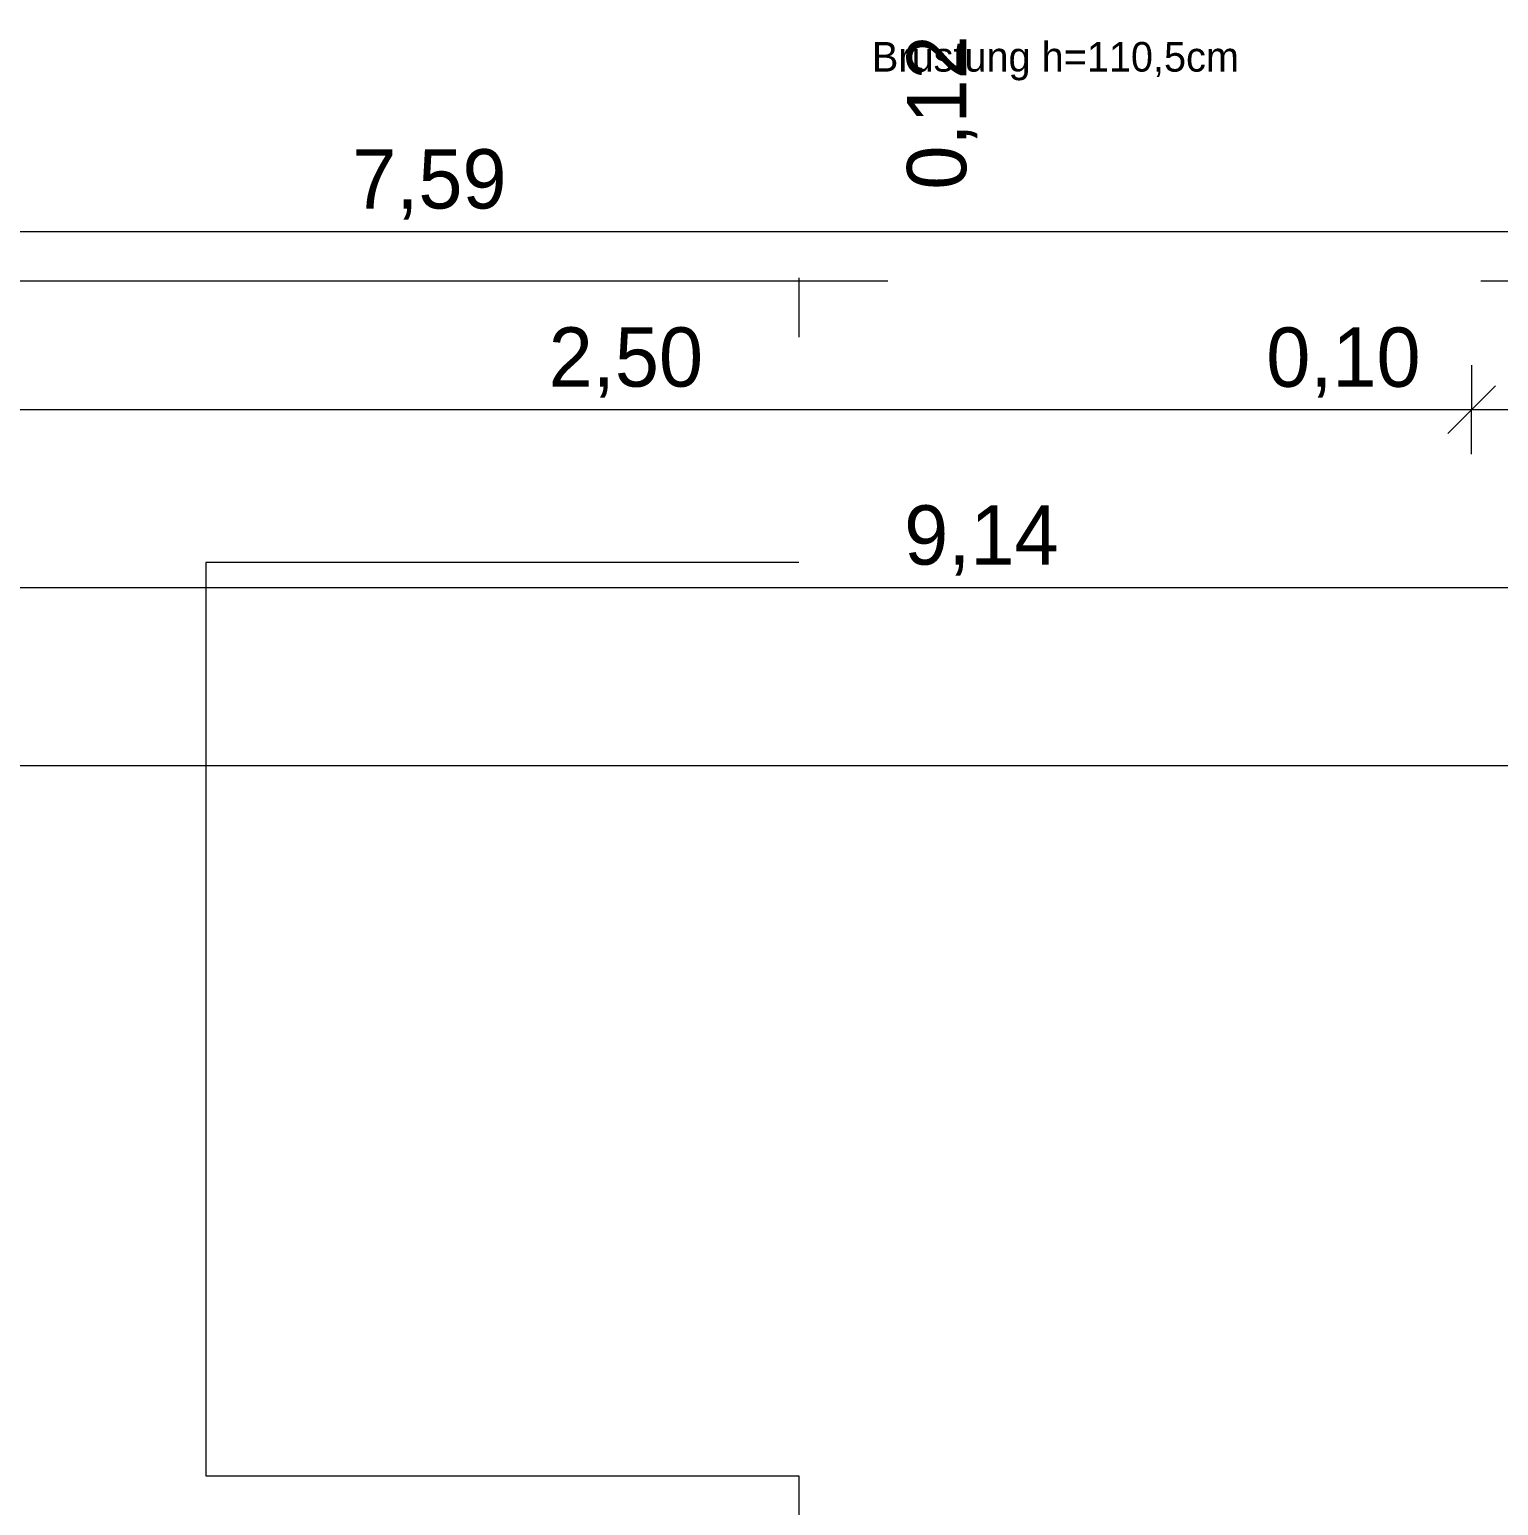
# Model space of a CAD drawing. Header units: metres. Extents: x -3 to 171, y -23 to 41.
# Drawn here: x 3.153 to 5.63, y -20.065 to -17.576 of the extents above; entities that cross this region are included whole.
import ezdxf

# ---------------------------------------------------------------- set-up
doc = ezdxf.new("R2010")
doc.units = ezdxf.units.M
doc.header["$MEASUREMENT"] = 0
doc.linetypes.add('Achse', pattern=[0.004, 0.002, -0.001, 0, -0.001])
doc.linetypes.add('Schnittlinie', pattern=[0.006, 0.003, -0.0015, 0, -0.0015])
for name, color, linetype in [('4._1.DG PP STG1_1_000 Achsraster', 7, 'Continuous'), ('4._1.DG PP STG1_1_851 Marker Schnitt', 7, 'Continuous'), ('4._1.DG PP STG1_1_915 Allgemein Beschriftung.x', 7, 'Continuous'), ('4._1.DG PP STG1_1_950 Polierplan Bemaßung', 7, 'Continuous')]:
    doc.layers.add(name, color=color, linetype=linetype)
doc.styles.add('ERSTELLTER_STIL_2', font='')
doc.styles.get('ERSTELLTER_STIL_2').set_extended_font_data('Eurostile')

msp = doc.modelspace()

# ---------------------------------------------------------------- linework, layer by layer
at = {"layer": '4._1.DG PP STG1_1_000 Achsraster', "color": 5, "linetype": 'Achse', "lineweight": 0, "ltscale": 1000}
msp.add_line((-1.5, -18), (21, -18), dxfattribs=at)
at = {"layer": '4._1.DG PP STG1_1_851 Marker Schnitt', "color": 7, "linetype": 'Schnittlinie', "lineweight": 13, "ltscale": 1000}
for p, q in [((4.45, 4.805), (4.45, -18.475)), ((4.45, -18.475), (3.45, -18.475)), ((3.45, -18.475), (3.45, -20.015)), ((3.45, -20.015), (4.45, -20.015)), ((4.45, -20.015), (4.45, -22.5231))]:
    msp.add_line(p, q, dxfattribs=at)
at = {"layer": '4._1.DG PP STG1_1_950 Polierplan Bemaßung', "color": 6, "linetype": 'Continuous', "lineweight": 13, "ltscale": 1000, "true_color": 0xfb02fe}
for p, q in [((0.0553, -17.9168), (7.645, -17.9168)), ((5.5845, -18.2923), (5.5846, -18.1423)), ((5.6246, -18.1773), (5.5445, -18.2573)), ((3.0845, -18.217), (5.5845, -18.2173)), ((5.5845, -18.2173), (5.6845, -18.2173))]:
    msp.add_line(p, q, dxfattribs=at)
at = {"layer": '4._1.DG PP STG1_1_950 Polierplan Bemaßung', "color": 76, "linetype": 'Continuous', "lineweight": 13, "ltscale": 1000, "true_color": 0x3f7f02}
msp.add_line((0.3634, -18.5166), (9.5045, -18.5178), dxfattribs=at)
at = {"layer": '4._1.DG PP STG1_1_950 Polierplan Bemaßung', "color": 1, "linetype": 'Continuous', "lineweight": 13, "ltscale": 1000, "true_color": 0xfb0106}
msp.add_line((0.0545, -18.8166), (18.9345, -18.819), dxfattribs=at)

# ---------------------------------------------------------------- texts
at = {"layer": '4._1.DG PP STG1_1_915 Allgemein Beschriftung.x', "color": 1, "linetype": 'Continuous', "lineweight": 0, "insert": (4.5732, -17.5974), "char_height": 0.05, "attachment_point": 1, "style": 'ERSTELLTER_STIL_2'}
msp.add_mtext('\\A1;{\\pql;\\fEurostile|b0|i0|c0|p0;\\W1.000000;Brüstung h=110,5cm}', dxfattribs=at)
at = {"layer": '4._1.DG PP STG1_1_950 Polierplan Bemaßung', "color": 6, "linetype": 'Continuous', "lineweight": 13, "true_color": 0xfb02fe, "char_height": 0.1, "width": 0.306373, "attachment_point": 7, "style": 'ERSTELLTER_STIL_2'}
for s, insert, rotation in [('\\A1;{\\pql;\\fEurostile|b0|i0|c0|p0;\\W1.000000;0,12}', (4.7509, -17.8464), 90), ('\\A1;{\\pql;\\fEurostile|b0|i0|c0|p0;\\W1.000000;2,50}', (4.0282, -18.1971), 359.9926), ('\\A1;{\\pql;\\fEurostile|b0|i0|c0|p0;\\W1.000000;0,10}', (5.2382, -18.1973), 359.9926)]:
    msp.add_mtext(s, dxfattribs=dict(at, insert=insert, rotation=rotation))
at = {"layer": '4._1.DG PP STG1_1_950 Polierplan Bemaßung', "color": 6, "linetype": 'Continuous', "lineweight": 13, "true_color": 0xfb02fe, "insert": (3.6969, -17.8968), "char_height": 0.1, "width": 0.306373, "attachment_point": 7, "style": 'ERSTELLTER_STIL_2'}
msp.add_mtext('\\A1;{\\pql;\\fEurostile|b0|i0|c0|p0;\\W1.000000;7,59}', dxfattribs=at)
at = {"layer": '4._1.DG PP STG1_1_950 Polierplan Bemaßung', "color": 76, "linetype": 'Continuous', "lineweight": 13, "true_color": 0x3f7f02, "insert": (4.6276, -18.4972), "char_height": 0.1, "width": 0.306373, "attachment_point": 7, "rotation": 359.9926, "style": 'ERSTELLTER_STIL_2'}
msp.add_mtext('\\A1;{\\pql;\\fEurostile|b0|i0|c0|p0;\\W1.000000;9,14}', dxfattribs=at)

doc.saveas('drawing.dxf')
